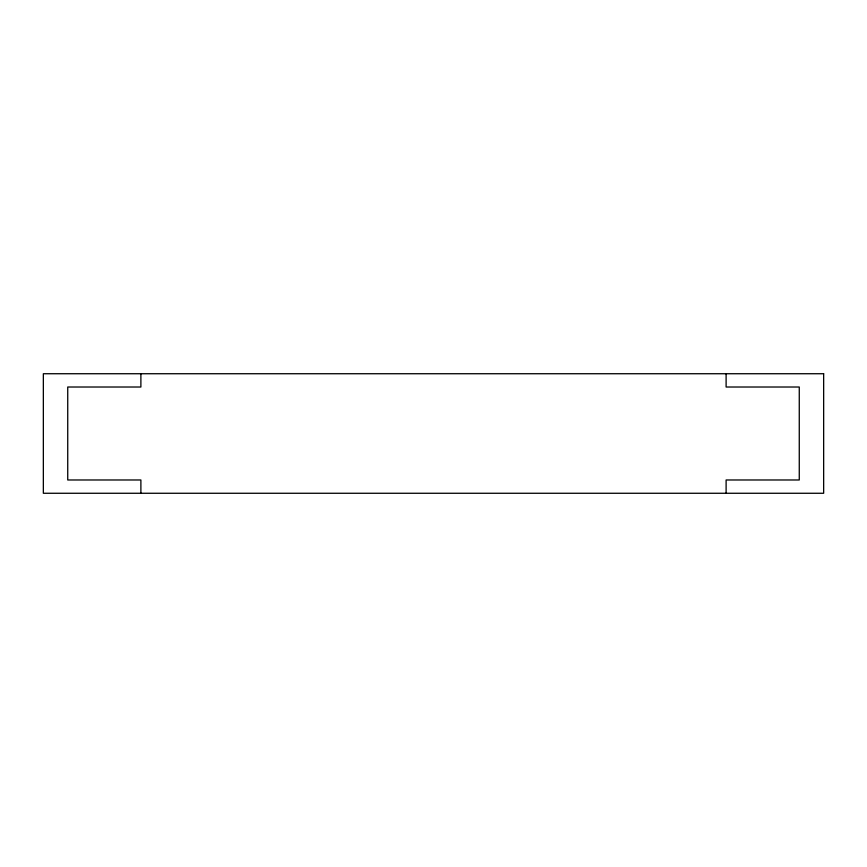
<?xml version="1.0" encoding="UTF-8"?>
<svg xmlns="http://www.w3.org/2000/svg" width="867" height="867" viewBox="0 0 867 867"><rect width="100%" height="100%" fill="white"/><g stroke="black" fill="none" stroke-linecap="round" stroke-linejoin="round"><path stroke-width="1.3" d="M726.112 373.731L726.112 387.018L799.266 387.018L799.266 479.982L726.112 479.982L726.112 493.269M140.887 373.731L140.887 387.018L67.734 387.018L67.734 479.982L140.887 479.982L140.887 493.269M823.65 373.731L43.35 373.731L43.35 493.269L823.65 493.269L823.65 373.731"/></g></svg>
